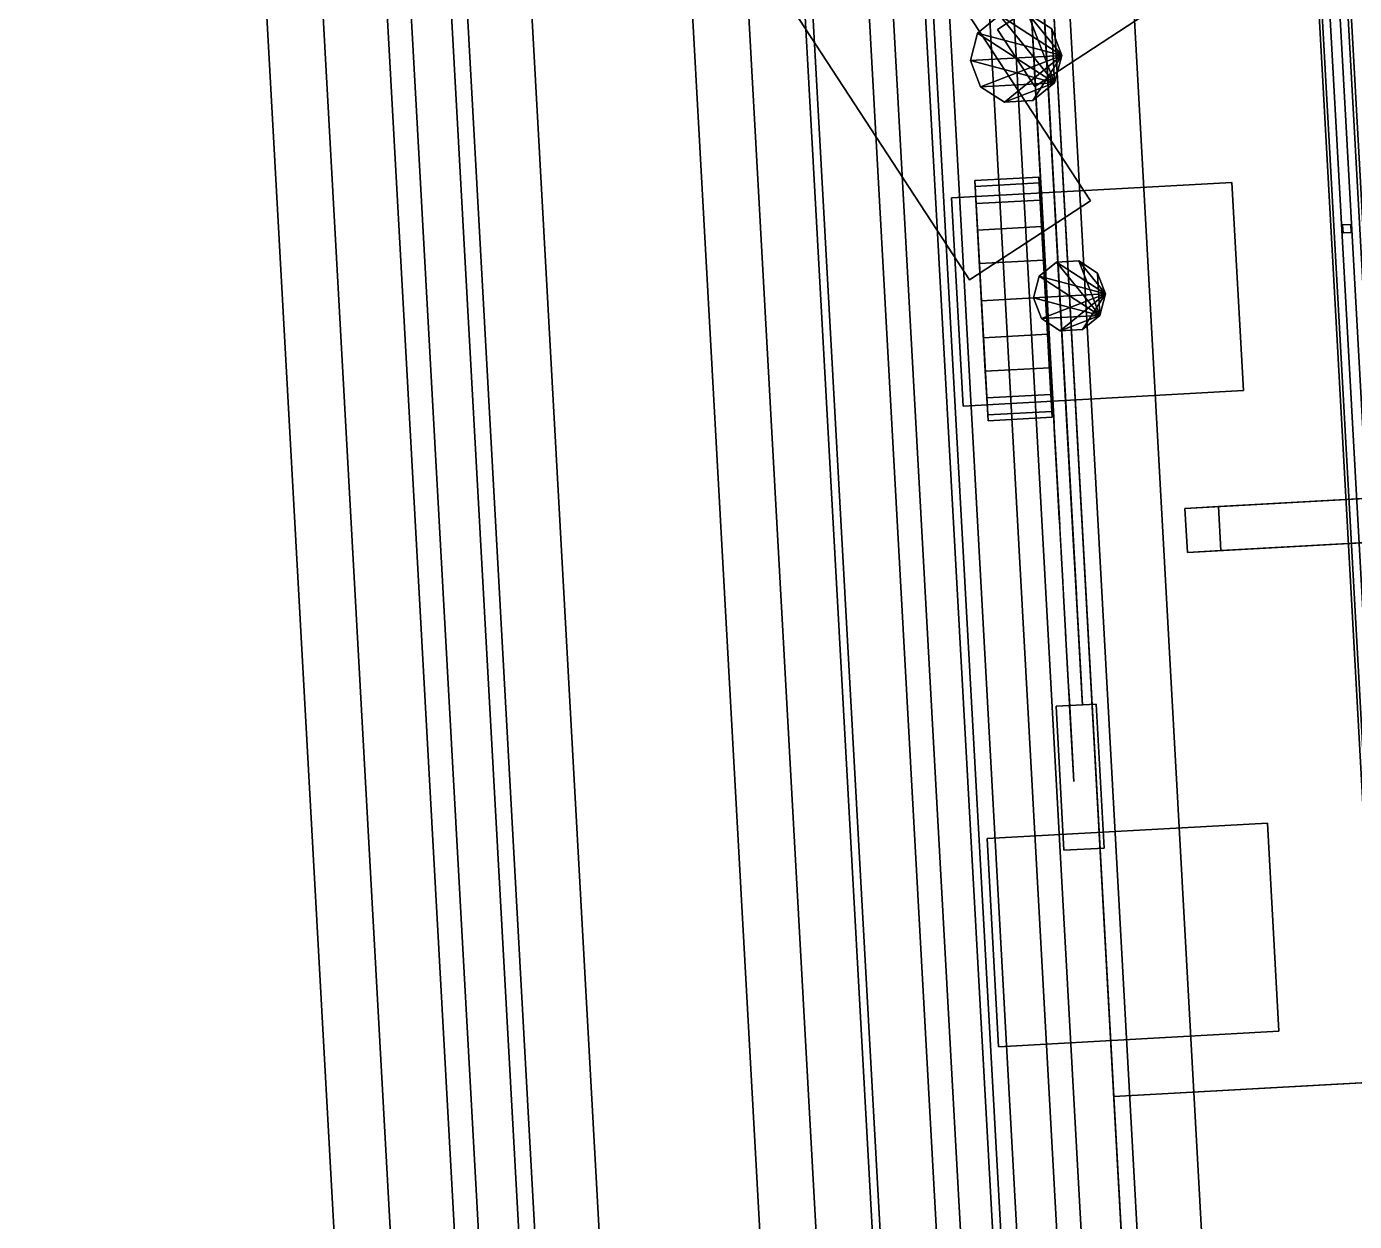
# Model space of a CAD drawing. Header units: millimetres. Extents: x -2005 to 6910, y -1718 to 7197.
# Drawn here: x -2005 to -349, y -192 to 1298 of the extents above; entities that cross this region are included whole.
import ezdxf

# ---------------------------------------------------------------- set-up
doc = ezdxf.new("R2010")
doc.units = ezdxf.units.MM
for name, color, linetype in [('allocated_300mm_dish', 7, 'Continuous'), ('allocated_dish_existing_pole', 7, 'Continuous'), ('cornice_coping', 7, 'Continuous'), ('cornice_lower', 7, 'Continuous'), ('cornice_middle', 7, 'Continuous'), ('facade_pilasters', 7, 'Continuous'), ('lower_arch_W', 7, 'Continuous'), ('lower_arch_W_arch', 7, 'Continuous'), ('lower_arch_W_jamb', 7, 'Continuous'), ('main_arch_W', 7, 'Continuous'), ('main_arch_W_arch', 7, 'Continuous'), ('main_arch_W_jamb', 7, 'Continuous'), ('masonry_wall_returns', 7, 'Continuous'), ('retained_roof_bracing', 7, 'Continuous'), ('roof_cable_tray', 7, 'Continuous'), ('roof_corner_piers', 7, 'Continuous'), ('roof_guard', 7, 'Continuous'), ('roof_guard_mesh', 7, 'Continuous'), ('roof_parapet', 7, 'Continuous'), ('S3_allocated_antenna_0', 7, 'Continuous'), ('S3_wall_carrier', 7, 'Continuous'), ('S3_wall_mount', 7, 'Continuous'), ('tank_level_arch_W', 7, 'Continuous'), ('tank_level_arch_W_arch', 7, 'Continuous'), ('tank_level_arch_W_jamb', 7, 'Continuous'), ('tower_wall_W', 7, 'Continuous'), ('upper_arch_W', 7, 'Continuous'), ('upper_arch_W_arch', 7, 'Continuous'), ('upper_arch_W_jamb', 7, 'Continuous'), ('upper_corbels', 7, 'Continuous')]:
    doc.layers.add(name, color=color, linetype=linetype)

msp = doc.modelspace()

# ---------------------------------------------------------------- linework, layer by layer
at = {"layer": 'allocated_300mm_dish'}
for points in [[(-742.5, 1110.7, 18600), (-742, 1103.4, 18553.6), (-821.9, 1099, 18553.6), (-822.3, 1106.3, 18600)], [(-742, 1103.4, 18646.4), (-742.5, 1110.7, 18600), (-822.3, 1106.3, 18600), (-821.9, 1099, 18646.4)], [(-742, 1103.4, 18646.4), (-742, 1103.4, 18553.6), (-742.5, 1110.7, 18600)], [(-822.3, 1106.3, 18600), (-821.9, 1099, 18553.6), (-820.7, 1077.7, 18511.8)], [(-822.3, 1106.3, 18600), (-820.7, 1077.7, 18511.8), (-818.9, 1044.6, 18478.6)], [(-822.3, 1106.3, 18600), (-818.9, 1044.6, 18478.6), (-816.6, 1002.8, 18457.3)], [(-822.3, 1106.3, 18600), (-816.6, 1002.8, 18457.3), (-814, 956.5, 18450)], [(-822.3, 1106.3, 18600), (-814, 956.5, 18450), (-811.5, 910.2, 18457.3)], [(-822.3, 1106.3, 18600), (-811.5, 910.2, 18457.3), (-809.2, 868.5, 18478.6)], [(-822.3, 1106.3, 18600), (-809.2, 868.5, 18478.6), (-807.3, 835.3, 18511.8)], [(-822.3, 1106.3, 18600), (-807.3, 835.3, 18511.8), (-806.2, 814.1, 18553.6)], [(-822.3, 1106.3, 18600), (-806.2, 814.1, 18553.6), (-805.8, 806.7, 18600)], [(-822.3, 1106.3, 18600), (-805.8, 806.7, 18600), (-806.2, 814.1, 18646.4)], [(-822.3, 1106.3, 18600), (-806.2, 814.1, 18646.4), (-807.3, 835.3, 18688.2)], [(-822.3, 1106.3, 18600), (-807.3, 835.3, 18688.2), (-809.2, 868.5, 18721.4)], [(-822.3, 1106.3, 18600), (-809.2, 868.5, 18721.4), (-811.5, 910.2, 18742.7)], [(-822.3, 1106.3, 18600), (-811.5, 910.2, 18742.7), (-814, 956.5, 18750)], [(-822.3, 1106.3, 18600), (-814, 956.5, 18750), (-816.6, 1002.8, 18742.7)], [(-822.3, 1106.3, 18600), (-816.6, 1002.8, 18742.7), (-818.9, 1044.6, 18721.4)], [(-822.3, 1106.3, 18600), (-818.9, 1044.6, 18721.4), (-820.7, 1077.7, 18688.2)], [(-822.3, 1106.3, 18600), (-820.7, 1077.7, 18688.2), (-821.9, 1099, 18646.4)], [(-742, 1103.4, 18553.6), (-740.9, 1082.1, 18511.8), (-820.7, 1077.7, 18511.8), (-821.9, 1099, 18553.6)], [(-740.9, 1082.1, 18688.2), (-742, 1103.4, 18646.4), (-821.9, 1099, 18646.4), (-820.7, 1077.7, 18688.2)], [(-742, 1103.4, 18646.4), (-740.9, 1082.1, 18688.2), (-739, 1049, 18721.4)], [(-742, 1103.4, 18646.4), (-739, 1049, 18721.4), (-736.7, 1007.2, 18742.7)], [(-742, 1103.4, 18646.4), (-736.7, 1007.2, 18742.7), (-734.2, 960.9, 18750)], [(-742, 1103.4, 18646.4), (-734.2, 960.9, 18750), (-731.6, 914.7, 18742.7)], [(-742, 1103.4, 18646.4), (-731.6, 914.7, 18742.7), (-729.3, 872.9, 18721.4)], [(-742, 1103.4, 18646.4), (-729.3, 872.9, 18721.4), (-727.5, 839.8, 18688.2)], [(-742, 1103.4, 18646.4), (-727.5, 839.8, 18688.2), (-726.3, 818.5, 18646.4)], [(-742, 1103.4, 18646.4), (-726.3, 818.5, 18646.4), (-725.9, 811.2, 18600)], [(-742, 1103.4, 18646.4), (-725.9, 811.2, 18600), (-726.3, 818.5, 18553.6)], [(-742, 1103.4, 18646.4), (-726.3, 818.5, 18553.6), (-727.5, 839.8, 18511.8)], [(-742, 1103.4, 18646.4), (-727.5, 839.8, 18511.8), (-729.3, 872.9, 18478.6)], [(-742, 1103.4, 18646.4), (-729.3, 872.9, 18478.6), (-731.6, 914.7, 18457.3)], [(-742, 1103.4, 18646.4), (-731.6, 914.7, 18457.3), (-734.2, 960.9, 18450)], [(-742, 1103.4, 18646.4), (-734.2, 960.9, 18450), (-736.7, 1007.2, 18457.3)], [(-742, 1103.4, 18646.4), (-736.7, 1007.2, 18457.3), (-739, 1049, 18478.6)], [(-742, 1103.4, 18646.4), (-739, 1049, 18478.6), (-740.9, 1082.1, 18511.8)], [(-742, 1103.4, 18646.4), (-740.9, 1082.1, 18511.8), (-742, 1103.4, 18553.6)], [(-740.9, 1082.1, 18511.8), (-739, 1049, 18478.6), (-818.9, 1044.6, 18478.6), (-820.7, 1077.7, 18511.8)], [(-739, 1049, 18721.4), (-740.9, 1082.1, 18688.2), (-820.7, 1077.7, 18688.2), (-818.9, 1044.6, 18721.4)], [(-739, 1049, 18478.6), (-736.7, 1007.2, 18457.3), (-816.6, 1002.8, 18457.3), (-818.9, 1044.6, 18478.6)], [(-736.7, 1007.2, 18742.7), (-739, 1049, 18721.4), (-818.9, 1044.6, 18721.4), (-816.6, 1002.8, 18742.7)], [(-736.7, 1007.2, 18457.3), (-734.2, 960.9, 18450), (-814, 956.5, 18450), (-816.6, 1002.8, 18457.3)], [(-734.2, 960.9, 18750), (-736.7, 1007.2, 18742.7), (-816.6, 1002.8, 18742.7), (-814, 956.5, 18750)], [(-734.2, 960.9, 18450), (-731.6, 914.7, 18457.3), (-811.5, 910.2, 18457.3), (-814, 956.5, 18450)], [(-731.6, 914.7, 18742.7), (-734.2, 960.9, 18750), (-814, 956.5, 18750), (-811.5, 910.2, 18742.7)], [(-731.6, 914.7, 18457.3), (-729.3, 872.9, 18478.6), (-809.2, 868.5, 18478.6), (-811.5, 910.2, 18457.3)], [(-729.3, 872.9, 18721.4), (-731.6, 914.7, 18742.7), (-811.5, 910.2, 18742.7), (-809.2, 868.5, 18721.4)], [(-729.3, 872.9, 18478.6), (-727.5, 839.8, 18511.8), (-807.3, 835.3, 18511.8), (-809.2, 868.5, 18478.6)], [(-727.5, 839.8, 18688.2), (-729.3, 872.9, 18721.4), (-809.2, 868.5, 18721.4), (-807.3, 835.3, 18688.2)], [(-727.5, 839.8, 18511.8), (-726.3, 818.5, 18553.6), (-806.2, 814.1, 18553.6), (-807.3, 835.3, 18511.8)], [(-726.3, 818.5, 18646.4), (-727.5, 839.8, 18688.2), (-807.3, 835.3, 18688.2), (-806.2, 814.1, 18646.4)], [(-726.3, 818.5, 18553.6), (-725.9, 811.2, 18600), (-805.8, 806.7, 18600), (-806.2, 814.1, 18553.6)], [(-725.9, 811.2, 18600), (-726.3, 818.5, 18646.4), (-806.2, 814.1, 18646.4), (-805.8, 806.7, 18600)]]:
    msp.add_3dface(points, dxfattribs=at)
at = {"layer": 'allocated_dish_existing_pole'}
for points in [[(-666.4, 938.2, 18100), (-742, 987, 18100), (-720.5, 1004.6, 18100)], [(-659.3, 965.1, 19100), (-720.5, 1004.6, 19100), (-742, 987, 19100)], [(-720.5, 1004.6, 18100), (-742, 987, 18100), (-742, 987, 19100), (-720.5, 1004.6, 19100)], [(-666.4, 938.2, 18100), (-720.5, 1004.6, 18100), (-692.7, 1006.1, 18100)], [(-659.3, 965.1, 19100), (-692.7, 1006.1, 19100), (-720.5, 1004.6, 19100)], [(-692.7, 1006.1, 18100), (-720.5, 1004.6, 18100), (-720.5, 1004.6, 19100), (-692.7, 1006.1, 19100)], [(-666.4, 938.2, 18100), (-692.7, 1006.1, 18100), (-669.3, 991, 18100)], [(-659.3, 965.1, 19100), (-669.3, 991, 19100), (-692.7, 1006.1, 19100)], [(-669.3, 991, 18100), (-692.7, 1006.1, 18100), (-692.7, 1006.1, 19100), (-669.3, 991, 19100)], [(-666.4, 938.2, 18100), (-749.1, 960.1, 18100), (-742, 987, 18100)], [(-659.3, 965.1, 19100), (-742, 987, 19100), (-749.1, 960.1, 19100)], [(-742, 987, 18100), (-749.1, 960.1, 18100), (-749.1, 960.1, 19100), (-742, 987, 19100)], [(-666.4, 938.2, 18100), (-669.3, 991, 18100), (-659.3, 965.1, 18100)], [(-659.3, 965.1, 18100), (-669.3, 991, 18100), (-669.3, 991, 19100), (-659.3, 965.1, 19100)], [(-659.3, 965.1, 19100), (-749.1, 960.1, 19100), (-739.1, 934.2, 19100)], [(-659.3, 965.1, 19100), (-739.1, 934.2, 19100), (-715.7, 919.1, 19100)], [(-659.3, 965.1, 19100), (-715.7, 919.1, 19100), (-688, 920.6, 19100)], [(-659.3, 965.1, 19100), (-688, 920.6, 19100), (-666.4, 938.2, 19100)], [(-666.4, 938.2, 18100), (-659.3, 965.1, 18100), (-659.3, 965.1, 19100), (-666.4, 938.2, 19100)], [(-666.4, 938.2, 18100), (-739.1, 934.2, 18100), (-749.1, 960.1, 18100)], [(-749.1, 960.1, 18100), (-739.1, 934.2, 18100), (-739.1, 934.2, 19100), (-749.1, 960.1, 19100)], [(-666.4, 938.2, 18100), (-715.7, 919.1, 18100), (-739.1, 934.2, 18100)], [(-739.1, 934.2, 18100), (-715.7, 919.1, 18100), (-715.7, 919.1, 19100), (-739.1, 934.2, 19100)], [(-666.4, 938.2, 18100), (-688, 920.6, 18100), (-715.7, 919.1, 18100)], [(-688, 920.6, 18100), (-666.4, 938.2, 18100), (-666.4, 938.2, 19100), (-688, 920.6, 19100)], [(-715.7, 919.1, 18100), (-688, 920.6, 18100), (-688, 920.6, 19100), (-715.7, 919.1, 19100)]]:
    msp.add_3dface(points, dxfattribs=at)
at = {"layer": 'cornice_coping'}
for points in [[(-1537.5, -1717.5, 600), (-2004.6, 6729.6, 600), (-1824.9, 6739.5, 600), (-1357.8, -1707.6, 600)], [(-1537.5, -1717.5, 710), (-1357.8, -1707.6, 710), (-1824.9, 6739.5, 710), (-2004.6, 6729.6, 710)], [(-1357.8, -1707.6, 600), (-1824.9, 6739.5, 600), (-1824.9, 6739.5, 710), (-1357.8, -1707.6, 710)], [(-2004.6, 6729.6, 600), (-1537.5, -1717.5, 600), (-1537.5, -1717.5, 710), (-2004.6, 6729.6, 710)], [(-971.6, -1085.3, 5500), (-1372.4, 6163.6, 5500), (-1192.6, 6173.6, 5500), (-791.8, -1075.4, 5500)], [(-971.6, -1085.3, 5610), (-791.8, -1075.4, 5610), (-1192.6, 6173.6, 5610), (-1372.4, 6163.6, 5610)], [(-1372.4, 6163.6, 5500), (-971.6, -1085.3, 5500), (-971.6, -1085.3, 5610), (-1372.4, 6163.6, 5610)], [(-791.8, -1075.4, 5500), (-1192.6, 6173.6, 5500), (-1192.6, 6173.6, 5610), (-791.8, -1075.4, 5610)], [(-830.1, -927.2, 10500), (-1214.3, 6022.1, 10500), (-1034.6, 6032.1, 10500), (-650.3, -917.3, 10500)], [(-830.1, -927.2, 10610), (-650.3, -917.3, 10610), (-1034.6, 6032.1, 10610), (-1214.3, 6022.1, 10610)], [(-830.1, -927.2, 16500), (-1214.3, 6022.1, 16500), (-1034.6, 6032.1, 16500), (-650.3, -917.3, 16500)], [(-830.1, -927.2, 16610), (-650.3, -917.3, 16610), (-1034.6, 6032.1, 16610), (-1214.3, 6022.1, 16610)], [(-830.1, -927.2, 20100), (-1214.3, 6022.1, 20100), (-1034.6, 6032.1, 20100), (-650.3, -917.3, 20100)], [(-830.1, -927.2, 20210), (-650.3, -917.3, 20210), (-1034.6, 6032.1, 20210), (-1214.3, 6022.1, 20210)], [(-830.1, -927.2, 24800), (-1214.3, 6022.1, 24800), (-1034.6, 6032.1, 24800), (-650.3, -917.3, 24800)], [(-830.1, -927.2, 24910), (-650.3, -917.3, 24910), (-1034.6, 6032.1, 24910), (-1214.3, 6022.1, 24910)], [(-650.3, -917.3, 10500), (-1034.6, 6032.1, 10500), (-1034.6, 6032.1, 10610), (-650.3, -917.3, 10610)], [(-650.3, -917.3, 16500), (-1034.6, 6032.1, 16500), (-1034.6, 6032.1, 16610), (-650.3, -917.3, 16610)], [(-650.3, -917.3, 20100), (-1034.6, 6032.1, 20100), (-1034.6, 6032.1, 20210), (-650.3, -917.3, 20210)], [(-650.3, -917.3, 24800), (-1034.6, 6032.1, 24800), (-1034.6, 6032.1, 24910), (-650.3, -917.3, 24910)], [(-1214.3, 6022.1, 10500), (-830.1, -927.2, 10500), (-830.1, -927.2, 10610), (-1214.3, 6022.1, 10610)], [(-1214.3, 6022.1, 16500), (-830.1, -927.2, 16500), (-830.1, -927.2, 16610), (-1214.3, 6022.1, 16610)], [(-1214.3, 6022.1, 20100), (-830.1, -927.2, 20100), (-830.1, -927.2, 20210), (-1214.3, 6022.1, 20210)], [(-1214.3, 6022.1, 24800), (-830.1, -927.2, 24800), (-830.1, -927.2, 24910), (-1214.3, 6022.1, 24910)]]:
    msp.add_3dface(points, dxfattribs=at)
at = {"layer": 'cornice_lower'}
for points in [[(-1396, -1559.4, 300), (-1846.5, 6588.1, 300), (-1666.8, 6598, 300), (-1216.3, -1549.5, 300)], [(-1396, -1559.4, 440), (-1216.3, -1549.5, 440), (-1666.8, 6598, 440), (-1846.5, 6588.1, 440)], [(-1216.3, -1549.5, 300), (-1666.8, 6598, 300), (-1666.8, 6598, 440), (-1216.3, -1549.5, 440)], [(-1846.5, 6588.1, 300), (-1396, -1559.4, 300), (-1396, -1559.4, 440), (-1846.5, 6588.1, 440)], [(-830.1, -927.2, 5200), (-1214.3, 6022.1, 5200), (-1034.6, 6032.1, 5200), (-650.3, -917.3, 5200)], [(-830.1, -927.2, 5340), (-650.3, -917.3, 5340), (-1034.6, 6032.1, 5340), (-1214.3, 6022.1, 5340)], [(-650.3, -917.3, 5200), (-1034.6, 6032.1, 5200), (-1034.6, 6032.1, 5340), (-650.3, -917.3, 5340)], [(-1214.3, 6022.1, 5200), (-830.1, -927.2, 5200), (-830.1, -927.2, 5340), (-1214.3, 6022.1, 5340)], [(-688.6, -769.2, 10200), (-1056.3, 5880.7, 10200), (-876.5, 5890.6, 10200), (-508.9, -759.3, 10200)], [(-688.6, -769.2, 10340), (-508.9, -759.3, 10340), (-876.5, 5890.6, 10340), (-1056.3, 5880.7, 10340)], [(-688.6, -769.2, 16200), (-1056.3, 5880.7, 16200), (-876.5, 5890.6, 16200), (-508.9, -759.3, 16200)], [(-688.6, -769.2, 16340), (-508.9, -759.3, 16340), (-876.5, 5890.6, 16340), (-1056.3, 5880.7, 16340)], [(-688.6, -769.2, 19800), (-1056.3, 5880.7, 19800), (-876.5, 5890.6, 19800), (-508.9, -759.3, 19800)], [(-688.6, -769.2, 19940), (-508.9, -759.3, 19940), (-876.5, 5890.6, 19940), (-1056.3, 5880.7, 19940)], [(-688.6, -769.2, 24500), (-1056.3, 5880.7, 24500), (-876.5, 5890.6, 24500), (-508.9, -759.3, 24500)], [(-688.6, -769.2, 24640), (-508.9, -759.3, 24640), (-876.5, 5890.6, 24640), (-1056.3, 5880.7, 24640)], [(-1056.3, 5880.7, 10200), (-688.6, -769.2, 10200), (-688.6, -769.2, 10340), (-1056.3, 5880.7, 10340)], [(-1056.3, 5880.7, 16200), (-688.6, -769.2, 16200), (-688.6, -769.2, 16340), (-1056.3, 5880.7, 16340)], [(-1056.3, 5880.7, 19800), (-688.6, -769.2, 19800), (-688.6, -769.2, 19940), (-1056.3, 5880.7, 19940)], [(-1056.3, 5880.7, 24500), (-688.6, -769.2, 24500), (-688.6, -769.2, 24640), (-1056.3, 5880.7, 24640)], [(-508.9, -759.3, 10200), (-876.5, 5890.6, 10200), (-876.5, 5890.6, 10340), (-508.9, -759.3, 10340)], [(-508.9, -759.3, 16200), (-876.5, 5890.6, 16200), (-876.5, 5890.6, 16340), (-508.9, -759.3, 16340)], [(-508.9, -759.3, 19800), (-876.5, 5890.6, 19800), (-876.5, 5890.6, 19940), (-508.9, -759.3, 19940)], [(-508.9, -759.3, 24500), (-876.5, 5890.6, 24500), (-876.5, 5890.6, 24640), (-508.9, -759.3, 24640)]]:
    msp.add_3dface(points, dxfattribs=at)
at = {"layer": 'cornice_middle'}
for points in [[(-1471.5, -1643.7, 440), (-1930.8, 6663.6, 440), (-1751.1, 6673.5, 440), (-1291.8, -1633.8, 440)], [(-1471.5, -1643.7, 600), (-1291.8, -1633.8, 600), (-1751.1, 6673.5, 600), (-1930.8, 6663.6, 600)], [(-1291.8, -1633.8, 440), (-1751.1, 6673.5, 440), (-1751.1, 6673.5, 600), (-1291.8, -1633.8, 600)], [(-1930.8, 6663.6, 440), (-1471.5, -1643.7, 440), (-1471.5, -1643.7, 600), (-1930.8, 6663.6, 600)], [(-905.5, -1011.5, 5340), (-1298.6, 6097.6, 5340), (-1118.9, 6107.5, 5340), (-725.8, -1001.6, 5340)], [(-905.5, -1011.5, 5500), (-725.8, -1001.6, 5500), (-1118.9, 6107.5, 5500), (-1298.6, 6097.6, 5500)], [(-1298.6, 6097.6, 5340), (-905.5, -1011.5, 5340), (-905.5, -1011.5, 5500), (-1298.6, 6097.6, 5500)], [(-725.8, -1001.6, 5340), (-1118.9, 6107.5, 5340), (-1118.9, 6107.5, 5500), (-725.8, -1001.6, 5500)], [(-764, -853.5, 10340), (-1140.6, 5956.1, 10340), (-960.8, 5966.1, 10340), (-584.3, -843.5, 10340)], [(-764, -853.5, 10500), (-584.3, -843.5, 10500), (-960.8, 5966.1, 10500), (-1140.6, 5956.1, 10500)], [(-764, -853.5, 16340), (-1140.6, 5956.1, 16340), (-960.8, 5966.1, 16340), (-584.3, -843.5, 16340)], [(-764, -853.5, 16500), (-584.3, -843.5, 16500), (-960.8, 5966.1, 16500), (-1140.6, 5956.1, 16500)], [(-764, -853.5, 19940), (-1140.6, 5956.1, 19940), (-960.8, 5966.1, 19940), (-584.3, -843.5, 19940)], [(-764, -853.5, 20100), (-584.3, -843.5, 20100), (-960.8, 5966.1, 20100), (-1140.6, 5956.1, 20100)], [(-764, -853.5, 24640), (-1140.6, 5956.1, 24640), (-960.8, 5966.1, 24640), (-584.3, -843.5, 24640)], [(-764, -853.5, 24800), (-584.3, -843.5, 24800), (-960.8, 5966.1, 24800), (-1140.6, 5956.1, 24800)], [(-584.3, -843.5, 10340), (-960.8, 5966.1, 10340), (-960.8, 5966.1, 10500), (-584.3, -843.5, 10500)], [(-584.3, -843.5, 16340), (-960.8, 5966.1, 16340), (-960.8, 5966.1, 16500), (-584.3, -843.5, 16500)], [(-584.3, -843.5, 19940), (-960.8, 5966.1, 19940), (-960.8, 5966.1, 20100), (-584.3, -843.5, 20100)], [(-584.3, -843.5, 24640), (-960.8, 5966.1, 24640), (-960.8, 5966.1, 24800), (-584.3, -843.5, 24800)], [(-1140.6, 5956.1, 10340), (-764, -853.5, 10340), (-764, -853.5, 10500), (-1140.6, 5956.1, 10500)], [(-1140.6, 5956.1, 16340), (-764, -853.5, 16340), (-764, -853.5, 16500), (-1140.6, 5956.1, 16500)], [(-1140.6, 5956.1, 19940), (-764, -853.5, 19940), (-764, -853.5, 20100), (-1140.6, 5956.1, 20100)], [(-1140.6, 5956.1, 24640), (-764, -853.5, 24640), (-764, -853.5, 24800), (-1140.6, 5956.1, 24800)]]:
    msp.add_3dface(points, dxfattribs=at)
at = {"layer": 'facade_pilasters'}
for points in [[(-711.1, 271.2, 10400), (-721, 450.9, 10400), (-671.1, 453.6, 10400), (-661.1, 273.9, 10400)], [(-711.1, 271.2, 16100), (-661.1, 273.9, 16100), (-671.1, 453.6, 16100), (-721, 450.9, 16100)], [(-671.1, 453.6, 10400), (-721, 450.9, 10400), (-721, 450.9, 16100), (-671.1, 453.6, 16100)], [(-721, 450.9, 10400), (-711.1, 271.2, 10400), (-711.1, 271.2, 16100), (-721, 450.9, 16100)], [(-661.1, 273.9, 10400), (-671.1, 453.6, 10400), (-671.1, 453.6, 16100), (-661.1, 273.9, 16100)], [(-711.1, 271.2, 10400), (-661.1, 273.9, 10400), (-661.1, 273.9, 16100), (-711.1, 271.2, 16100)]]:
    msp.add_3dface(points, dxfattribs=at)
at = {"layer": 'lower_arch_W'}
for points in [[(-775.8, 2040.3, 6200), (-728.3, 1181.6, 6200), (-728.3, 1181.6, 9370)], [(-775.8, 2040.3, 6200), (-728.3, 1181.6, 9370), (-728.8, 1189.8, 9453.9)], [(-775.8, 2040.3, 6200), (-728.8, 1189.8, 9453.9), (-730.2, 1214.3, 9534.6)], [(-775.8, 2040.3, 6200), (-730.2, 1214.3, 9534.6), (-732.3, 1253.9, 9608.9)], [(-775.8, 2040.3, 6200), (-732.3, 1253.9, 9608.9), (-735.3, 1307.3, 9674.1)]]:
    msp.add_3dface(points, dxfattribs=at)
at = {"layer": 'lower_arch_W_arch'}
for points in [[(-751.3, 1306.5, 9674.1), (-747.6, 1239.4, 9741.2), (-752, 1318.8, 9806.5), (-754.9, 1371.5, 9727.5)], [(-748.3, 1253.1, 9608.9), (-744, 1174.2, 9661.7), (-747.6, 1239.4, 9741.2), (-751.3, 1306.5, 9674.1)], [(-746.1, 1213.4, 9534.6), (-741.3, 1125.8, 9570.9), (-744, 1174.2, 9661.7), (-748.3, 1253.1, 9608.9)], [(-744.8, 1189, 9453.9), (-739.6, 1095.9, 9472.4), (-741.3, 1125.8, 9570.9), (-746.1, 1213.4, 9534.6)], [(-744.3, 1180.7, 9370), (-739.1, 1085.9, 9370), (-739.6, 1095.9, 9472.4), (-744.8, 1189, 9453.9)]]:
    msp.add_3dface(points, dxfattribs=at)
at = {"layer": 'lower_arch_W_jamb'}
msp.add_3dface([(-744.3, 1180.7, 6200), (-739.1, 1085.9, 6200), (-739.1, 1085.9, 9370), (-744.3, 1180.7, 9370)], dxfattribs=at)
at = {"layer": 'main_arch_W'}
for points in [[(-781.1, 2135.1, 11100), (-723.1, 1086.7, 11100), (-723.1, 1086.7, 15275)], [(-781.1, 2135.1, 11100), (-723.1, 1086.7, 15275), (-723.7, 1096.8, 15377.4)], [(-781.1, 2135.1, 11100), (-723.7, 1096.8, 15377.4), (-725.3, 1126.6, 15475.9)], [(-781.1, 2135.1, 11100), (-725.3, 1126.6, 15475.9), (-728, 1175.1, 15566.7)], [(-781.1, 2135.1, 11100), (-728, 1175.1, 15566.7), (-731.6, 1240.3, 15646.2)], [(-781.1, 2135.1, 11100), (-731.6, 1240.3, 15646.2), (-736, 1319.7, 15711.5)]]:
    msp.add_3dface(points, dxfattribs=at)
at = {"layer": 'main_arch_W_arch'}
for points in [[(-752, 1318.8, 15711.5), (-749, 1266.1, 15790.5), (-755, 1373.2, 15847.8), (-757, 1409.5, 15760)], [(-747.6, 1239.4, 15646.2), (-743.9, 1172.3, 15713.4), (-749, 1266.1, 15790.5), (-752, 1318.8, 15711.5)], [(-744, 1174.2, 15566.7), (-739.6, 1095.3, 15619.5), (-743.9, 1172.3, 15713.4), (-747.6, 1239.4, 15646.2)], [(-741.3, 1125.8, 15475.9), (-736.4, 1038.1, 15512.3), (-739.6, 1095.3, 15619.5), (-744, 1174.2, 15566.7)], [(-739.6, 1095.9, 15377.4), (-734.5, 1002.9, 15396), (-736.4, 1038.1, 15512.3), (-741.3, 1125.8, 15475.9)], [(-739.1, 1085.9, 15275), (-733.8, 991, 15275), (-734.5, 1002.9, 15396), (-739.6, 1095.9, 15377.4)]]:
    msp.add_3dface(points, dxfattribs=at)
at = {"layer": 'main_arch_W_jamb'}
msp.add_3dface([(-739.1, 1085.9, 11100), (-733.8, 991, 11100), (-733.8, 991, 15275), (-739.1, 1085.9, 15275)], dxfattribs=at)
at = {"layer": 'masonry_wall_returns'}
for points in [[(-1320.6, -1475.2, 1443.8), (-1037.6, -1159.1, 1443.8), (-1446.1, 6229.7, 1443.8), (-1762.2, 6512.6, 1443.8)], [(-1037.6, -1159.1, 2887.5), (-896.1, -1001, 2887.5), (-1288.1, 6088.2, 2887.5), (-1446.1, 6229.7, 2887.5)], [(-896.1, -1001, 4331.2), (-754.6, -842.9, 4331.2), (-1130, 5946.7, 4331.2), (-1288.1, 6088.2, 4331.2)], [(-754.6, -842.9, 5775), (-613.1, -684.9, 5775), (-972, 5805.2, 5775), (-1130, 5946.7, 5775)]]:
    msp.add_3dface(points, dxfattribs=at)
at = {"layer": 'retained_roof_bracing'}
for points in [[(-518.6, 699.9, 25082.1), (-560.2, 697.6, 25117.9), (637.9, 763.9, 26517.9), (679.6, 766.2, 26482.1)], [(-560.2, 697.6, 25117.9), (-557.2, 642.7, 25117.9), (641, 709, 26517.9), (637.9, 763.9, 26517.9)], [(-515.5, 645, 25082.1), (-518.6, 699.9, 25082.1), (679.6, 766.2, 26482.1), (682.7, 711.3, 26482.1)], [(-560.2, 697.6, 25117.9), (-518.6, 699.9, 25082.1), (-515.5, 645, 25082.1), (-557.2, 642.7, 25117.9)], [(-557.2, 642.7, 25117.9), (-515.5, 645, 25082.1), (682.7, 711.3, 26482.1), (641, 709, 26517.9)]]:
    msp.add_3dface(points, dxfattribs=at)
at = {"layer": 'roof_cable_tray'}
for points in [[(-340, 5315.3, 25137.5), (-499.7, 5306.5, 25137.5), (-198.7, -137.2, 25137.5), (-39, -128.3, 25137.5)], [(-499.7, 5306.5, 25062.5), (-340, 5315.3, 25062.5), (-39, -128.3, 25062.5), (-198.7, -137.2, 25062.5)], [(-499.7, 5306.5, 25137.5), (-499.7, 5306.5, 25062.5), (-198.7, -137.2, 25062.5), (-198.7, -137.2, 25137.5)]]:
    msp.add_3dface(points, dxfattribs=at)
at = {"layer": 'roof_corner_piers'}
for points in [[(-613.1, -684.9, 25000), (-649, -35.9, 25000), (0, 0, 25000), (35.9, -649, 25000)], [(-613.1, -684.9, 25550), (35.9, -649, 25550), (0, 0, 25550), (-649, -35.9, 25550)], [(0, 0, 25000), (-649, -35.9, 25000), (-649, -35.9, 25550), (0, 0, 25550)], [(-649, -35.9, 25000), (-613.1, -684.9, 25000), (-613.1, -684.9, 25550), (-649, -35.9, 25550)]]:
    msp.add_3dface(points, dxfattribs=at)
at = {"layer": 'roof_guard'}
for points in [[(-623.2, 5473.9, 25100), (-619.3, 5474.2, 25088.2), (-299.1, -317, 25088.2), (-302.9, -317.2, 25100)], [(-619.3, 5474.2, 25111.8), (-623.2, 5473.9, 25100), (-302.9, -317.2, 25100), (-299.1, -317, 25111.8)], [(-623.2, 5473.9, 26050), (-619.3, 5474.2, 26038.2), (-299.1, -317, 26038.2), (-302.9, -317.2, 26050)], [(-619.3, 5474.2, 26061.8), (-623.2, 5473.9, 26050), (-302.9, -317.2, 26050), (-299.1, -317, 26061.8)], [(-619.3, 5474.2, 25088.2), (-609.4, 5474.7, 25081), (-289.2, -316.4, 25081), (-299.1, -317, 25088.2)], [(-609.4, 5474.7, 25119), (-619.3, 5474.2, 25111.8), (-299.1, -317, 25111.8), (-289.2, -316.4, 25119)], [(-619.3, 5474.2, 26038.2), (-609.4, 5474.7, 26031), (-289.2, -316.4, 26031), (-299.1, -317, 26038.2)], [(-609.4, 5474.7, 26069), (-619.3, 5474.2, 26061.8), (-299.1, -317, 26061.8), (-289.2, -316.4, 26069)], [(-609.4, 5474.7, 25081), (-597, 5475.4, 25081), (-276.8, -315.8, 25081), (-289.2, -316.4, 25081)], [(-597, 5475.4, 25119), (-609.4, 5474.7, 25119), (-289.2, -316.4, 25119), (-276.8, -315.8, 25119)], [(-609.4, 5474.7, 26031), (-597, 5475.4, 26031), (-276.8, -315.8, 26031), (-289.2, -316.4, 26031)], [(-597, 5475.4, 26069), (-609.4, 5474.7, 26069), (-289.2, -316.4, 26069), (-276.8, -315.8, 26069)], [(-597, 5475.4, 25081), (-587, 5475.9, 25088.2), (-266.8, -315.2, 25088.2), (-276.8, -315.8, 25081)], [(-587, 5475.9, 25111.8), (-597, 5475.4, 25119), (-276.8, -315.8, 25119), (-266.8, -315.2, 25111.8)], [(-597, 5475.4, 26031), (-587, 5475.9, 26038.2), (-266.8, -315.2, 26038.2), (-276.8, -315.8, 26031)], [(-587, 5475.9, 26061.8), (-597, 5475.4, 26069), (-276.8, -315.8, 26069), (-266.8, -315.2, 26061.8)], [(-587, 5475.9, 25088.2), (-583.2, 5476.2, 25100), (-263, -315, 25100), (-266.8, -315.2, 25088.2)], [(-583.2, 5476.2, 25100), (-587, 5475.9, 25111.8), (-266.8, -315.2, 25111.8), (-263, -315, 25100)], [(-587, 5475.9, 26038.2), (-583.2, 5476.2, 26050), (-263, -315, 26050), (-266.8, -315.2, 26038.2)], [(-583.2, 5476.2, 26050), (-587, 5475.9, 26061.8), (-266.8, -315.2, 26061.8), (-263, -315, 26050)]]:
    msp.add_3dface(points, dxfattribs=at)
at = {"layer": 'roof_guard_mesh'}
for points in [[(-363, 1041.3, 25080), (-363.6, 1051.2, 25080), (-353.6, 1051.8, 25080), (-353.1, 1041.8, 25080)], [(-363, 1041.3, 26050), (-353.1, 1041.8, 26050), (-353.6, 1051.8, 26050), (-363.6, 1051.2, 26050)], [(-353.6, 1051.8, 25080), (-363.6, 1051.2, 25080), (-363.6, 1051.2, 26050), (-353.6, 1051.8, 26050)], [(-363.6, 1051.2, 25080), (-363, 1041.3, 25080), (-363, 1041.3, 26050), (-363.6, 1051.2, 26050)], [(-353.1, 1041.8, 25080), (-353.6, 1051.8, 25080), (-353.6, 1051.8, 26050), (-353.1, 1041.8, 26050)], [(-363, 1041.3, 25080), (-353.1, 1041.8, 25080), (-353.1, 1041.8, 26050), (-363, 1041.3, 26050)]]:
    msp.add_3dface(points, dxfattribs=at)
at = {"layer": 'roof_parapet'}
for points in [[(-649, -35.9, 25000), (-936.1, 5156.2, 25000), (-287.1, 5192.1, 25000), (0, 0, 25000)], [(-649, -35.9, 25550), (0, 0, 25550), (-287.1, 5192.1, 25550), (-936.1, 5156.2, 25550)], [(-936.1, 5156.2, 25000), (-649, -35.9, 25000), (-649, -35.9, 25550), (-936.1, 5156.2, 25550)], [(-613.1, -684.9, 25000), (-649, -35.9, 25000), (5841.1, 323, 25000), (5877, -326, 25000)], [(-613.1, -684.9, 25550), (5877, -326, 25550), (5841.1, 323, 25550), (-649, -35.9, 25550)], [(5841.1, 323, 25000), (-649, -35.9, 25000), (-649, -35.9, 25550), (5841.1, 323, 25550)], [(-649, -35.9, 25000), (0, 0, 25000), (0, 0, 25550), (-649, -35.9, 25550)], [(-649, -35.9, 25000), (-613.1, -684.9, 25000), (-613.1, -684.9, 25550), (-649, -35.9, 25550)]]:
    msp.add_3dface(points, dxfattribs=at)
at = {"layer": 'S3_allocated_antenna_0'}
for points in [[(-678, 1081, 22250), (-828.7, 982.5, 22250), (-1047.5, 1317.4, 22250), (-896.9, 1415.9, 22250)], [(-678, 1081, 24250), (-896.9, 1415.9, 24250), (-1047.5, 1317.4, 24250), (-828.7, 982.5, 24250)], [(-678, 1081, 22250), (-896.9, 1415.9, 22250), (-896.9, 1415.9, 24250), (-678, 1081, 24250)], [(-1047.5, 1317.4, 22250), (-828.7, 982.5, 22250), (-828.7, 982.5, 24250), (-1047.5, 1317.4, 24250)], [(-828.7, 982.5, 22250), (-678, 1081, 22250), (-678, 1081, 24250), (-828.7, 982.5, 24250)]]:
    msp.add_3dface(points, dxfattribs=at)
at = {"layer": 'S3_wall_carrier'}
for points in [[(-722.7, 1228.4, 21900), (-818.7, 1290.4, 21900), (-791.3, 1312.7, 21900)], [(-713.6, 1262.5, 24700), (-791.3, 1312.7, 24700), (-818.7, 1290.4, 24700)], [(-791.3, 1312.7, 21900), (-818.7, 1290.4, 21900), (-818.7, 1290.4, 24700), (-791.3, 1312.7, 24700)], [(-722.7, 1228.4, 21900), (-791.3, 1312.7, 21900), (-756.1, 1314.6, 21900)], [(-713.6, 1262.5, 24700), (-756.1, 1314.6, 24700), (-791.3, 1312.7, 24700)], [(-722.7, 1228.4, 21900), (-756.1, 1314.6, 21900), (-726.4, 1295.5, 21900)], [(-713.6, 1262.5, 24700), (-726.4, 1295.5, 24700), (-756.1, 1314.6, 24700)], [(-726.4, 1295.5, 21900), (-756.1, 1314.6, 21900), (-756.1, 1314.6, 24700), (-726.4, 1295.5, 24700)], [(-722.7, 1228.4, 21900), (-726.4, 1295.5, 21900), (-713.6, 1262.5, 21900)], [(-713.6, 1262.5, 21900), (-726.4, 1295.5, 21900), (-726.4, 1295.5, 24700), (-713.6, 1262.5, 24700)], [(-722.7, 1228.4, 21900), (-827.8, 1256.2, 21900), (-818.7, 1290.4, 21900)], [(-713.6, 1262.5, 24700), (-818.7, 1290.4, 24700), (-827.8, 1256.2, 24700)], [(-818.7, 1290.4, 21900), (-827.8, 1256.2, 21900), (-827.8, 1256.2, 24700), (-818.7, 1290.4, 24700)], [(-713.6, 1262.5, 24700), (-827.8, 1256.2, 24700), (-815, 1223.3, 24700)], [(-713.6, 1262.5, 24700), (-815, 1223.3, 24700), (-785.3, 1204.1, 24700)], [(-713.6, 1262.5, 24700), (-785.3, 1204.1, 24700), (-750.1, 1206.1, 24700)], [(-713.6, 1262.5, 24700), (-750.1, 1206.1, 24700), (-722.7, 1228.4, 24700)], [(-722.7, 1228.4, 21900), (-713.6, 1262.5, 21900), (-713.6, 1262.5, 24700), (-722.7, 1228.4, 24700)], [(-722.7, 1228.4, 21900), (-815, 1223.3, 21900), (-827.8, 1256.2, 21900)], [(-827.8, 1256.2, 21900), (-815, 1223.3, 21900), (-815, 1223.3, 24700), (-827.8, 1256.2, 24700)], [(-722.7, 1228.4, 21900), (-785.3, 1204.1, 21900), (-815, 1223.3, 21900)], [(-722.7, 1228.4, 21900), (-750.1, 1206.1, 21900), (-785.3, 1204.1, 21900)], [(-750.1, 1206.1, 21900), (-722.7, 1228.4, 21900), (-722.7, 1228.4, 24700), (-750.1, 1206.1, 24700)], [(-815, 1223.3, 21900), (-785.3, 1204.1, 21900), (-785.3, 1204.1, 24700), (-815, 1223.3, 24700)], [(-785.3, 1204.1, 21900), (-750.1, 1206.1, 21900), (-750.1, 1206.1, 24700), (-785.3, 1204.1, 24700)]]:
    msp.add_3dface(points, dxfattribs=at)
at = {"layer": 'S3_wall_mount'}
for points in [[(-370.8, 1470, 22342.5), (-417.3, 1541.1, 22342.5), (-794, 1294.9, 22342.5), (-747.5, 1223.8, 22342.5)], [(-417.3, 1541.1, 22342.5), (-417.3, 1541.1, 22257.5), (-794, 1294.9, 22257.5), (-794, 1294.9, 22342.5)], [(-417.3, 1541.1, 22257.5), (-370.8, 1470, 22257.5), (-747.5, 1223.8, 22257.5), (-794, 1294.9, 22257.5)], [(-370.8, 1470, 24042.5), (-417.3, 1541.1, 24042.5), (-794, 1294.9, 24042.5), (-747.5, 1223.8, 24042.5)], [(-417.3, 1541.1, 24042.5), (-417.3, 1541.1, 23957.5), (-794, 1294.9, 23957.5), (-794, 1294.9, 24042.5)], [(-417.3, 1541.1, 23957.5), (-370.8, 1470, 23957.5), (-747.5, 1223.8, 23957.5), (-794, 1294.9, 23957.5)], [(-370.8, 1470, 22257.5), (-370.8, 1470, 22342.5), (-747.5, 1223.8, 22342.5), (-747.5, 1223.8, 22257.5)], [(-370.8, 1470, 23957.5), (-370.8, 1470, 24042.5), (-747.5, 1223.8, 24042.5), (-747.5, 1223.8, 23957.5)], [(-747.5, 1223.8, 22342.5), (-794, 1294.9, 22342.5), (-794, 1294.9, 22257.5), (-747.5, 1223.8, 22257.5)], [(-747.5, 1223.8, 24042.5), (-794, 1294.9, 24042.5), (-794, 1294.9, 23957.5), (-747.5, 1223.8, 23957.5)]]:
    msp.add_3dface(points, dxfattribs=at)
at = {"layer": 'tank_level_arch_W'}
for points in [[(-722.3, 1071.8, 21300), (-688, 452.7, 21300), (-688, 452.7, 23790)], [(-722.3, 1071.8, 21300), (-688, 452.7, 23790), (-688.4, 458.7, 23850.5)], [(-722.3, 1071.8, 21300), (-688.4, 458.7, 23850.5), (-689.3, 476.3, 23908.6)], [(-722.3, 1071.8, 21300), (-689.3, 476.3, 23908.6), (-690.9, 504.9, 23962.2)], [(-722.3, 1071.8, 21300), (-690.9, 504.9, 23962.2), (-693.1, 543.4, 24009.2)], [(-722.3, 1071.8, 21300), (-693.1, 543.4, 24009.2), (-695.6, 590.3, 24047.8)], [(-722.3, 1071.8, 21300), (-695.6, 590.3, 24047.8), (-698.6, 643.8, 24076.4)], [(-722.3, 1071.8, 21300), (-698.6, 643.8, 24076.4), (-701.8, 701.8, 24094)], [(-722.3, 1071.8, 21300), (-701.8, 701.8, 24094), (-705.2, 762.2, 24100)], [(-722.3, 1071.8, 21300), (-705.2, 762.2, 24100), (-708.5, 822.6, 24094)], [(-722.3, 1071.8, 21300), (-708.5, 822.6, 24094), (-711.7, 880.7, 24076.4)], [(-722.3, 1071.8, 21300), (-711.7, 880.7, 24076.4), (-714.7, 934.2, 24047.8)], [(-722.3, 1071.8, 21300), (-714.7, 934.2, 24047.8), (-717.3, 981.1, 24009.2)], [(-722.3, 1071.8, 21300), (-717.3, 981.1, 24009.2), (-719.4, 1019.6, 23962.2)], [(-722.3, 1071.8, 21300), (-719.4, 1019.6, 23962.2), (-721, 1048.2, 23908.6)], [(-722.3, 1071.8, 21300), (-721, 1048.2, 23908.6), (-721.9, 1065.8, 23850.5)], [(-722.3, 1071.8, 21300), (-721.9, 1065.8, 23850.5), (-722.3, 1071.8, 23790)]]:
    msp.add_3dface(points, dxfattribs=at)
at = {"layer": 'tank_level_arch_W_arch'}
for points in [[(-737.9, 1064.9, 23850.5), (-743.1, 1158, 23869), (-743.5, 1165.7, 23790), (-738.2, 1070.9, 23790)], [(-736.9, 1047.3, 23908.6), (-741.8, 1134.9, 23945), (-743.1, 1158, 23869), (-737.9, 1064.9, 23850.5)], [(-735.4, 1018.7, 23962.2), (-739.7, 1097.6, 24015), (-741.8, 1134.9, 23945), (-736.9, 1047.3, 23908.6)], [(-733.2, 980.2, 24009.2), (-736.9, 1047.3, 24076.4), (-739.7, 1097.6, 24015), (-735.4, 1018.7, 23962.2)], [(-730.6, 933.3, 24047.8), (-733.6, 986, 24126.7), (-736.9, 1047.3, 24076.4), (-733.2, 980.2, 24009.2)], [(-727.7, 879.8, 24076.4), (-729.7, 916.1, 24164.2), (-733.6, 986, 24126.7), (-730.6, 933.3, 24047.8)], [(-724.5, 821.7, 24094), (-725.5, 840.2, 24187.2), (-729.7, 916.1, 24164.2), (-727.7, 879.8, 24076.4)], [(-721.1, 761.3, 24100), (-721.1, 761.3, 24195), (-725.5, 840.2, 24187.2), (-724.5, 821.7, 24094)], [(-717.8, 701, 24094), (-716.8, 682.5, 24187.2), (-721.1, 761.3, 24195), (-721.1, 761.3, 24100)], [(-714.6, 642.9, 24076.4), (-712.6, 606.6, 24164.2), (-716.8, 682.5, 24187.2), (-717.8, 701, 24094)], [(-711.6, 589.4, 24047.8), (-708.7, 536.7, 24126.7), (-712.6, 606.6, 24164.2), (-714.6, 642.9, 24076.4)], [(-709, 542.5, 24009.2), (-705.3, 475.4, 24076.4), (-708.7, 536.7, 24126.7), (-711.6, 589.4, 24047.8)], [(-706.9, 504, 23962.2), (-702.5, 425.1, 24015), (-705.3, 475.4, 24076.4), (-709, 542.5, 24009.2)], [(-705.3, 475.4, 23908.6), (-700.5, 387.7, 23945), (-702.5, 425.1, 24015), (-706.9, 504, 23962.2)], [(-704.3, 457.8, 23850.5), (-699.2, 364.7, 23869), (-700.5, 387.7, 23945), (-705.3, 475.4, 23908.6)], [(-704, 451.8, 23790), (-698.8, 357, 23790), (-699.2, 364.7, 23869), (-704.3, 457.8, 23850.5)]]:
    msp.add_3dface(points, dxfattribs=at)
at = {"layer": 'tank_level_arch_W_jamb'}
for points in [[(-743.5, 1165.7, 21300), (-738.2, 1070.9, 21300), (-738.2, 1070.9, 23790), (-743.5, 1165.7, 23790)], [(-704, 451.8, 21300), (-698.8, 357, 21300), (-698.8, 357, 23790), (-704, 451.8, 23790)]]:
    msp.add_3dface(points, dxfattribs=at)
at = {"layer": 'tower_wall_W'}
for points in [[(-1762.2, 6512.6), (-1320.6, -1475.2), (-1320.6, -1475.2, 1443.8), (-1762.2, 6512.6, 1443.8)], [(-1446.1, 6229.7, 1443.8), (-1037.6, -1159.1, 1443.8), (-1037.6, -1159.1, 2887.5), (-1446.1, 6229.7, 2887.5)], [(-1288.1, 6088.2, 2887.5), (-896.1, -1001, 2887.5), (-896.1, -1001, 4331.2), (-1288.1, 6088.2, 4331.2)], [(-1130, 5946.7, 4331.2), (-754.6, -842.9, 4331.2), (-754.6, -842.9, 5775), (-1130, 5946.7, 5775)], [(-972, 5805.2, 5775), (-613.1, -684.9, 5775), (-613.1, -684.9, 25000), (-972, 5805.2, 25000)]]:
    msp.add_3dface(points, dxfattribs=at)
at = {"layer": 'upper_arch_W'}
for points in [[(-743.2, 1451.2, 16900), (-705.7, 772.2, 16900), (-705.7, 772.2, 18860)], [(-743.2, 1451.2, 16900), (-705.7, 772.2, 18860), (-706.1, 778.7, 18926.3)], [(-743.2, 1451.2, 16900), (-706.1, 778.7, 18926.3), (-707.1, 798.1, 18990.1)], [(-743.2, 1451.2, 16900), (-707.1, 798.1, 18990.1), (-708.9, 829.4, 19048.9)], [(-743.2, 1451.2, 16900), (-708.9, 829.4, 19048.9), (-711.2, 871.6, 19100.4)], [(-743.2, 1451.2, 16900), (-711.2, 871.6, 19100.4), (-714.1, 923.1, 19142.7)], [(-743.2, 1451.2, 16900), (-714.1, 923.1, 19142.7), (-717.3, 981.8, 19174.1)], [(-743.2, 1451.2, 16900), (-717.3, 981.8, 19174.1), (-720.8, 1045.5, 19193.5)], [(-743.2, 1451.2, 16900), (-720.8, 1045.5, 19193.5), (-724.5, 1111.7, 19200)], [(-743.2, 1451.2, 16900), (-724.5, 1111.7, 19200), (-728.1, 1177.9, 19193.5)], [(-743.2, 1451.2, 16900), (-728.1, 1177.9, 19193.5), (-731.7, 1241.6, 19174.1)], [(-743.2, 1451.2, 16900), (-731.7, 1241.6, 19174.1), (-734.9, 1300.3, 19142.7)]]:
    msp.add_3dface(points, dxfattribs=at)
at = {"layer": 'upper_arch_W_arch'}
for points in [[(-747.6, 1240.7, 19174.1), (-749.6, 1277, 19261.9), (-753.8, 1352.1, 19221.7), (-750.9, 1299.4, 19142.7)], [(-744.1, 1177, 19193.5), (-745.1, 1195.6, 19286.6), (-749.6, 1277, 19261.9), (-747.6, 1240.7, 19174.1)], [(-740.5, 1110.8, 19200), (-740.5, 1110.8, 19295), (-745.1, 1195.6, 19286.6), (-744.1, 1177, 19193.5)], [(-736.8, 1044.6, 19193.5), (-735.8, 1026.1, 19286.6), (-740.5, 1110.8, 19295), (-740.5, 1110.8, 19200)], [(-733.3, 980.9, 19174.1), (-731.3, 944.6, 19261.9), (-735.8, 1026.1, 19286.6), (-736.8, 1044.6, 19193.5)], [(-730, 922.2, 19142.7), (-727.1, 869.5, 19221.7), (-731.3, 944.6, 19261.9), (-733.3, 980.9, 19174.1)], [(-727.2, 870.8, 19100.4), (-723.5, 803.7, 19167.6), (-727.1, 869.5, 19221.7), (-730, 922.2, 19142.7)], [(-724.8, 828.5, 19048.9), (-720.5, 749.7, 19101.7), (-723.5, 803.7, 19167.6), (-727.2, 870.8, 19100.4)], [(-723.1, 797.2, 18990.1), (-718.3, 709.5, 19026.5), (-720.5, 749.7, 19101.7), (-724.8, 828.5, 19048.9)], [(-722, 777.9, 18926.3), (-716.9, 684.8, 18944.9), (-718.3, 709.5, 19026.5), (-723.1, 797.2, 18990.1)], [(-721.7, 771.3, 18860), (-716.4, 676.5, 18860), (-716.9, 684.8, 18944.9), (-722, 777.9, 18926.3)]]:
    msp.add_3dface(points, dxfattribs=at)
at = {"layer": 'upper_arch_W_jamb'}
msp.add_3dface([(-721.7, 771.3, 16900), (-716.4, 676.5, 16900), (-716.4, 676.5, 18860), (-721.7, 771.3, 18860)], dxfattribs=at)
at = {"layer": 'upper_corbels'}
for points in [[(-836.8, 825.1, 20000), (-851.2, 1084.7, 20000), (-501.7, 1104, 20000), (-487.4, 844.4, 20000)], [(-836.8, 825.1, 20450), (-487.4, 844.4, 20450), (-501.7, 1104, 20450), (-851.2, 1084.7, 20450)], [(-501.7, 1104, 20000), (-851.2, 1084.7, 20000), (-851.2, 1084.7, 20450), (-501.7, 1104, 20450)], [(-487.4, 844.4, 20000), (-501.7, 1104, 20000), (-501.7, 1104, 20450), (-487.4, 844.4, 20450)], [(-851.2, 1084.7, 20000), (-836.8, 825.1, 20000), (-836.8, 825.1, 20450), (-851.2, 1084.7, 20450)], [(-836.8, 825.1, 20000), (-487.4, 844.4, 20000), (-487.4, 844.4, 20450), (-836.8, 825.1, 20450)], [(-792.7, 26.3, 20000), (-807, 285.9, 20000), (-457.5, 305.2, 20000), (-443.2, 45.6, 20000)], [(-792.7, 26.3, 20450), (-443.2, 45.6, 20450), (-457.5, 305.2, 20450), (-807, 285.9, 20450)], [(-457.5, 305.2, 20000), (-807, 285.9, 20000), (-807, 285.9, 20450), (-457.5, 305.2, 20450)], [(-443.2, 45.6, 20000), (-457.5, 305.2, 20000), (-457.5, 305.2, 20450), (-443.2, 45.6, 20450)], [(-807, 285.9, 20000), (-792.7, 26.3, 20000), (-792.7, 26.3, 20450), (-807, 285.9, 20450)], [(-792.7, 26.3, 20000), (-443.2, 45.6, 20000), (-443.2, 45.6, 20450), (-792.7, 26.3, 20450)]]:
    msp.add_3dface(points, dxfattribs=at)

doc.saveas('drawing.dxf')
